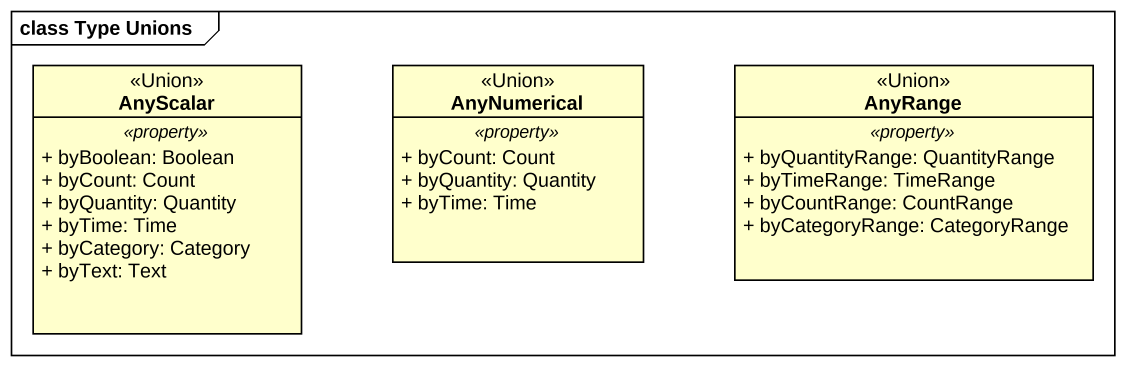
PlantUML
@startuml
mainframe class Type Unions
hide circle
hide empty members
skinparam classAttributeIconSize 0
class AnyScalar <<Union>> {
  .. <<property>> ..
  + byBoolean: Boolean
  + byCount: Count
  + byQuantity: Quantity
  + byTime: Time
  + byCategory: Category
  + byText: Text
}
class AnyNumerical <<Union>> {
  .. <<property>> ..
  + byCount: Count
  + byQuantity: Quantity
  + byTime: Time
}
class AnyRange <<Union>> {
  .. <<property>> ..
  + byQuantityRange: QuantityRange
  + byTimeRange: TimeRange
  + byCountRange: CountRange
  + byCategoryRange: CategoryRange
}
@enduml
